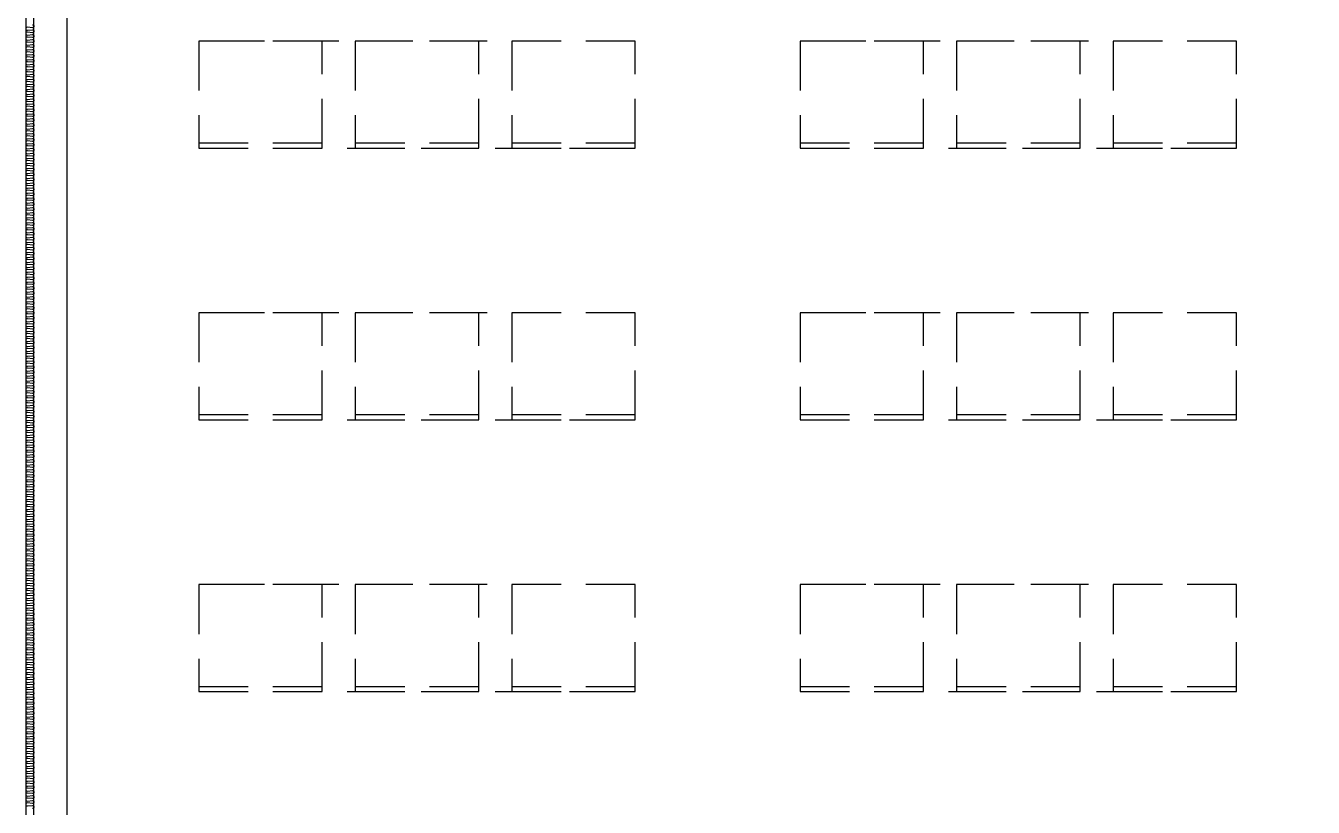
# Model space of a CAD drawing. Header units: millimetres. Extents: x -95754 to 177808, y 34455 to 150605.
# Drawn here: x 153554 to 161369, y 115053 to 119798 of the extents above; entities that cross this region are included whole.
import ezdxf

# ---------------------------------------------------------------- set-up
doc = ezdxf.new("R2010")
doc.units = ezdxf.units.MM
doc.header["$LTSCALE"] = 300
doc.linetypes.add('H1', pattern=[1.5, 1, -0.5])
for name, color, linetype in [('A-ETC-전기', 253, 'H1'), ('A-WALL-D', 7, 'Continuous'), ('ISL', 251, 'Continuous')]:
    doc.layers.add(name, color=color, linetype=linetype)

# ---------------------------------------------------------------- blocks, each defined once
blk = doc.blocks.new('A$C2e8f9a8b')
at = {"color": 0}
blk.add_line((30, 750), (30, 0), dxfattribs=at)
blk.add_lwpolyline([(650, 0), (0, 0), (0, 750), (650, 750)], close=True, dxfattribs=at)

msp = doc.modelspace()

# ---------------------------------------------------------------- linework, layer by layer
at = {"layer": 'A-ETC-전기', "elevation": 0}
for points in [[(154603.6, 119705), (154603.6, 119055), (157253.6, 119055), (157253.6, 119705)], [(158253.6, 119705), (158253.6, 119055), (160903.6, 119055), (160903.6, 119705)], [(154603.6, 118055), (154603.6, 117405), (157253.6, 117405), (157253.6, 118055)], [(158253.6, 118055), (158253.6, 117405), (160903.6, 117405), (160903.6, 118055)], [(154603.6, 116405), (154603.6, 115755), (157253.6, 115755), (157253.6, 116405)], [(158253.6, 116405), (158253.6, 115755), (160903.6, 115755), (160903.6, 116405)]]:
    msp.add_lwpolyline(points, close=True, dxfattribs=at)
at = {"layer": 'A-WALL-D', "elevation": 0}
msp.add_lwpolyline([(165353.6, 124005), (153803.6, 124005), (153803.6, 110625), (153603.6, 110625), (153603.6, 124205), (167553.6, 124205)], dxfattribs=at)
at = {"layer": 'ISL', "elevation": 0}
msp.add_lwpolyline([(167503.6, 124355), (167503.6, 124255), (153553.6, 124255), (153553.6, 111755), (146203.6, 111755), (146203.6, 112755), (144903.6, 112755), (144903.6, 111755), (135403.6, 111755), (135403.6, 112755), (134903.6, 112755), (134903.6, 112970)], dxfattribs=at)
msp.add_lwpolyline([(153593.6, 119804, -0.44469), (153603.6, 119795, -0.44469), (153593.6, 119786), (153563.5, 119789, 1.108889), (153563.5, 119771), (153593.6, 119774, -0.44469), (153603.6, 119765, -0.44469), (153593.6, 119756), (153563.5, 119759, 1.108889), (153563.5, 119741), (153593.6, 119744, -0.44469), (153603.6, 119735, -0.44469), (153593.6, 119726), (153563.5, 119729, 1.108889), (153563.5, 119711), (153593.6, 119714, -0.44469), (153603.6, 119705, -0.44469), (153593.6, 119696), (153563.5, 119699, 1.108889), (153563.5, 119681), (153593.6, 119684, -0.44469), (153603.6, 119675, -0.44469), (153593.6, 119666), (153563.5, 119669, 1.108889), (153563.5, 119651), (153593.6, 119654, -0.44469), (153603.6, 119645, -0.44469), (153593.6, 119636), (153563.5, 119639, 1.108889), (153563.5, 119621), (153593.6, 119624, -0.44469), (153603.6, 119615, -0.44469), (153593.6, 119606), (153563.5, 119609, 1.108889), (153563.5, 119591), (153593.6, 119594, -0.44469), (153603.6, 119585, -0.44469), (153593.6, 119576), (153563.5, 119579, 1.108889), (153563.5, 119561), (153593.6, 119564, -0.44469), (153603.6, 119555, -0.44469), (153593.6, 119546), (153563.5, 119549, 1.108889), (153563.5, 119531), (153593.6, 119534, -0.44469), (153603.6, 119525, -0.44469), (153593.6, 119516), (153563.5, 119519, 1.108889), (153563.5, 119501), (153593.6, 119504, -0.44469), (153603.6, 119495, -0.44469), (153593.6, 119486), (153563.5, 119489, 1.108889), (153563.5, 119471), (153593.6, 119474, -0.44469), (153603.6, 119465, -0.44469), (153593.6, 119456), (153563.5, 119459, 1.108889), (153563.5, 119441), (153593.6, 119444, -0.44469), (153603.6, 119435, -0.44469), (153593.6, 119426), (153563.5, 119429, 1.108889), (153563.5, 119411), (153593.6, 119414, -0.44469), (153603.6, 119405, -0.44469), (153593.6, 119396), (153563.5, 119399, 1.108889), (153563.5, 119381), (153593.6, 119384, -0.44469), (153603.6, 119375, -0.44469), (153593.6, 119366), (153563.5, 119369, 1.108889), (153563.5, 119351), (153593.6, 119354, -0.44469), (153603.6, 119345, -0.44469), (153593.6, 119336), (153563.5, 119339, 1.108889), (153563.5, 119321), (153593.6, 119324, -0.44469), (153603.6, 119315, -0.44469), (153593.6, 119306), (153563.5, 119309, 1.108889), (153563.5, 119291), (153593.6, 119294, -0.44469), (153603.6, 119285, -0.44469), (153593.6, 119276), (153563.5, 119279, 1.108889), (153563.5, 119261), (153593.6, 119264, -0.44469), (153603.6, 119255, -0.44469), (153593.6, 119246), (153563.5, 119249, 1.108889), (153563.5, 119231), (153593.6, 119234, -0.44469), (153603.6, 119225, -0.44469), (153593.6, 119216), (153563.5, 119219, 1.108889), (153563.5, 119201), (153593.6, 119204, -0.44469), (153603.6, 119195, -0.44469), (153593.6, 119186), (153563.5, 119189, 1.108889), (153563.5, 119171), (153593.6, 119174, -0.44469), (153603.6, 119165, -0.44469), (153593.6, 119156), (153563.5, 119159, 1.108889), (153563.5, 119141), (153593.6, 119144, -0.44469), (153603.6, 119135, -0.44469), (153593.6, 119126), (153563.5, 119129, 1.108889), (153563.5, 119111), (153593.6, 119114, -0.44469), (153603.6, 119105, -0.44469), (153593.6, 119096), (153563.5, 119099, 1.108889), (153563.5, 119081), (153593.6, 119084, -0.44469), (153603.6, 119075, -0.44469), (153593.6, 119066), (153563.5, 119069, 1.108889), (153563.5, 119051), (153593.6, 119054, -0.44469), (153603.6, 119045, -0.44469), (153593.6, 119036), (153563.5, 119039, 1.108889), (153563.5, 119021), (153593.6, 119024, -0.44469), (153603.6, 119015, -0.44469), (153593.6, 119006), (153563.5, 119009, 1.108889), (153563.5, 118991), (153593.6, 118994, -0.44469), (153603.6, 118985, -0.44469), (153593.6, 118976), (153563.5, 118979, 1.108889), (153563.5, 118961), (153593.6, 118964, -0.44469), (153603.6, 118955, -0.44469), (153593.6, 118946), (153563.5, 118949, 1.108889), (153563.5, 118931), (153593.6, 118934, -0.44469), (153603.6, 118925, -0.44469), (153593.6, 118916), (153563.5, 118919, 1.108889), (153563.5, 118901), (153593.6, 118904, -0.44469), (153603.6, 118895, -0.44469), (153593.6, 118886), (153563.5, 118889, 1.108889), (153563.5, 118871), (153593.6, 118874, -0.44469), (153603.6, 118865, -0.44469), (153593.6, 118856), (153563.5, 118859, 1.108889), (153563.5, 118841), (153593.6, 118844, -0.44469), (153603.6, 118835, -0.44469), (153593.6, 118826), (153563.5, 118829, 1.108889), (153563.5, 118811), (153593.6, 118814, -0.44469), (153603.6, 118805, -0.44469), (153593.6, 118796), (153563.5, 118799, 1.108889), (153563.5, 118781), (153593.6, 118784, -0.44469), (153603.6, 118775, -0.44469), (153593.6, 118766), (153563.5, 118769, 1.108889), (153563.5, 118751), (153593.6, 118754, -0.44469), (153603.6, 118745, -0.44469), (153593.6, 118736), (153563.5, 118739, 1.108889), (153563.5, 118721), (153593.6, 118724, -0.44469), (153603.6, 118715, -0.44469), (153593.6, 118706), (153563.5, 118709, 1.108889), (153563.5, 118691), (153593.6, 118694, -0.44469), (153603.6, 118685, -0.44469), (153593.6, 118676), (153563.5, 118679, 1.108889), (153563.5, 118661), (153593.6, 118664, -0.44469), (153603.6, 118655, -0.44469), (153593.6, 118646), (153563.5, 118649, 1.108889), (153563.5, 118631), (153593.6, 118634, -0.44469), (153603.6, 118625, -0.44469), (153593.6, 118616), (153563.5, 118619, 1.108889), (153563.5, 118601), (153593.6, 118604, -0.44469), (153603.6, 118595, -0.44469), (153593.6, 118586), (153563.5, 118589, 1.108889), (153563.5, 118571), (153593.6, 118574, -0.44469), (153603.6, 118565, -0.44469), (153593.6, 118556), (153563.5, 118559, 1.108889), (153563.5, 118541), (153593.6, 118544, -0.44469), (153603.6, 118535, -0.44469), (153593.6, 118526), (153563.5, 118529, 1.108889), (153563.5, 118511), (153593.6, 118514, -0.44469), (153603.6, 118505, -0.44469), (153593.6, 118496), (153563.5, 118499, 1.108889), (153563.5, 118481), (153593.6, 118484, -0.44469), (153603.6, 118475, -0.44469), (153593.6, 118466), (153563.5, 118469, 1.108889), (153563.5, 118451), (153593.6, 118454, -0.44469), (153603.6, 118445, -0.44469), (153593.6, 118436), (153563.5, 118439, 1.108889), (153563.5, 118421), (153593.6, 118424, -0.44469), (153603.6, 118415, -0.44469), (153593.6, 118406), (153563.5, 118409, 1.108889), (153563.5, 118391), (153593.6, 118394, -0.44469), (153603.6, 118385, -0.44469), (153593.6, 118376), (153563.5, 118379, 1.108889), (153563.5, 118361), (153593.6, 118364, -0.44469), (153603.6, 118355, -0.44469), (153593.6, 118346), (153563.5, 118349, 1.108889), (153563.5, 118331), (153593.6, 118334, -0.44469), (153603.6, 118325, -0.44469), (153593.6, 118316), (153563.5, 118319, 1.108889), (153563.5, 118301), (153593.6, 118304, -0.44469), (153603.6, 118295, -0.44469), (153593.6, 118286), (153563.5, 118289, 1.108889), (153563.5, 118271), (153593.6, 118274, -0.44469), (153603.6, 118265, -0.44469), (153593.6, 118256), (153563.5, 118259, 1.108889), (153563.5, 118241), (153593.6, 118244, -0.44469), (153603.6, 118235, -0.44469), (153593.6, 118226), (153563.5, 118229, 1.108889), (153563.5, 118211), (153593.6, 118214, -0.44469), (153603.6, 118205, -0.44469), (153593.6, 118196), (153563.5, 118199, 1.108889), (153563.5, 118181), (153593.6, 118184, -0.44469), (153603.6, 118175, -0.44469), (153593.6, 118166), (153563.5, 118169, 1.108889), (153563.5, 118151), (153593.6, 118154, -0.44469), (153603.6, 118145, -0.44469), (153593.6, 118136), (153563.5, 118139, 1.108889), (153563.5, 118121), (153593.6, 118124, -0.44469), (153603.6, 118115, -0.44469), (153593.6, 118106), (153563.5, 118109, 1.108889), (153563.5, 118091), (153593.6, 118094, -0.44469), (153603.6, 118085, -0.44469), (153593.6, 118076), (153563.5, 118079, 1.108889), (153563.5, 118061), (153593.6, 118064, -0.44469), (153603.6, 118055, -0.44469), (153593.6, 118046), (153563.5, 118049, 1.108889), (153563.5, 118031), (153593.6, 118034, -0.44469), (153603.6, 118025, -0.44469), (153593.6, 118016), (153563.5, 118019, 1.108889), (153563.5, 118001), (153593.6, 118004, -0.44469), (153603.6, 117995, -0.44469), (153593.6, 117986), (153563.5, 117989, 1.108889), (153563.5, 117971), (153593.6, 117974, -0.44469), (153603.6, 117965, -0.44469), (153593.6, 117956), (153563.5, 117959, 1.108889), (153563.5, 117941), (153593.6, 117944, -0.44469), (153603.6, 117935, -0.44469), (153593.6, 117926), (153563.5, 117929, 1.108889), (153563.5, 117911), (153593.6, 117914, -0.44469), (153603.6, 117905, -0.44469), (153593.6, 117896), (153563.5, 117899, 1.108889), (153563.5, 117881), (153593.6, 117884, -0.44469), (153603.6, 117875, -0.44469), (153593.6, 117866), (153563.5, 117869, 1.108889), (153563.5, 117851), (153593.6, 117854, -0.44469), (153603.6, 117845, -0.44469), (153593.6, 117836), (153563.5, 117839, 1.108889), (153563.5, 117821), (153593.6, 117824, -0.44469), (153603.6, 117815, -0.44469), (153593.6, 117806), (153563.5, 117809, 1.108889), (153563.5, 117791), (153593.6, 117794, -0.44469), (153603.6, 117785, -0.44469), (153593.6, 117776), (153563.5, 117779, 1.108889), (153563.5, 117761), (153593.6, 117764, -0.44469), (153603.6, 117755, -0.44469), (153593.6, 117746), (153563.5, 117749, 1.108889), (153563.5, 117731), (153593.6, 117734, -0.44469), (153603.6, 117725, -0.44469), (153593.6, 117716), (153563.5, 117719, 1.108889), (153563.5, 117701), (153593.6, 117704, -0.44469), (153603.6, 117695, -0.44469), (153593.6, 117686), (153563.5, 117689, 1.108889), (153563.5, 117671), (153593.6, 117674, -0.44469), (153603.6, 117665, -0.44469), (153593.6, 117656), (153563.5, 117659, 1.108889), (153563.5, 117641), (153593.6, 117644, -0.44469), (153603.6, 117635, -0.44469), (153593.6, 117626), (153563.5, 117629, 1.108889), (153563.5, 117611), (153593.6, 117614, -0.44469), (153603.6, 117605, -0.44469), (153593.6, 117596), (153563.5, 117599, 1.108889), (153563.5, 117581), (153593.6, 117584, -0.44469), (153603.6, 117575, -0.44469), (153593.6, 117566), (153563.5, 117569, 1.108889), (153563.5, 117551), (153593.6, 117554, -0.44469), (153603.6, 117545, -0.44469), (153593.6, 117536), (153563.5, 117539, 1.108889), (153563.5, 117521), (153593.6, 117524, -0.44469), (153603.6, 117515, -0.44469), (153593.6, 117506), (153563.5, 117509, 1.108889), (153563.5, 117491), (153593.6, 117494, -0.44469), (153603.6, 117485, -0.44469), (153593.6, 117476), (153563.5, 117479, 1.108889), (153563.5, 117461), (153593.6, 117464, -0.44469), (153603.6, 117455, -0.44469), (153593.6, 117446), (153563.5, 117449, 1.108889), (153563.5, 117431), (153593.6, 117434, -0.44469), (153603.6, 117425, -0.44469), (153593.6, 117416), (153563.5, 117419, 1.108889), (153563.5, 117401), (153593.6, 117404, -0.44469), (153603.6, 117395, -0.44469), (153593.6, 117386), (153563.5, 117389, 1.108889), (153563.5, 117371), (153593.6, 117374, -0.44469), (153603.6, 117365, -0.44469), (153593.6, 117356), (153563.5, 117359, 1.108889), (153563.5, 117341), (153593.6, 117344, -0.44469), (153603.6, 117335, -0.44469), (153593.6, 117326), (153563.5, 117329, 1.108889), (153563.5, 117311), (153593.6, 117314, -0.44469), (153603.6, 117305, -0.44469), (153593.6, 117296), (153563.5, 117299, 1.108889), (153563.5, 117281), (153593.6, 117284, -0.44469), (153603.6, 117275, -0.44469), (153593.6, 117266), (153563.5, 117269, 1.108889), (153563.5, 117251), (153593.6, 117254, -0.44469), (153603.6, 117245, -0.44469), (153593.6, 117236), (153563.5, 117239, 1.108889), (153563.5, 117221), (153593.6, 117224, -0.44469), (153603.6, 117215, -0.44469), (153593.6, 117206), (153563.5, 117209, 1.108889), (153563.5, 117191), (153593.6, 117194, -0.44469), (153603.6, 117185, -0.44469), (153593.6, 117176), (153563.5, 117179, 1.108889), (153563.5, 117161), (153593.6, 117164, -0.44469), (153603.6, 117155, -0.44469), (153593.6, 117146), (153563.5, 117149, 1.108889), (153563.5, 117131), (153593.6, 117134, -0.44469), (153603.6, 117125, -0.44469), (153593.6, 117116), (153563.5, 117119, 1.108889), (153563.5, 117101), (153593.6, 117104, -0.44469), (153603.6, 117095, -0.44469), (153593.6, 117086), (153563.5, 117089, 1.108889), (153563.5, 117071), (153593.6, 117074, -0.44469), (153603.6, 117065, -0.44469), (153593.6, 117056), (153563.5, 117059, 1.108889), (153563.5, 117041), (153593.6, 117044, -0.44469), (153603.6, 117035, -0.44469), (153593.6, 117026), (153563.5, 117029, 1.108889), (153563.5, 117011), (153593.6, 117014, -0.44469), (153603.6, 117005, -0.44469), (153593.6, 116996), (153563.5, 116999, 1.108889), (153563.5, 116981), (153593.6, 116984, -0.44469), (153603.6, 116975, -0.44469), (153593.6, 116966), (153563.5, 116969, 1.108889), (153563.5, 116951), (153593.6, 116954, -0.44469), (153603.6, 116945, -0.44469), (153593.6, 116936), (153563.5, 116939, 1.108889), (153563.5, 116921), (153593.6, 116924, -0.44469), (153603.6, 116915, -0.44469), (153593.6, 116906), (153563.5, 116909, 1.108889), (153563.5, 116891), (153593.6, 116894, -0.44469), (153603.6, 116885, -0.44469), (153593.6, 116876), (153563.5, 116879, 1.108889), (153563.5, 116861), (153593.6, 116864, -0.44469), (153603.6, 116855, -0.44469), (153593.6, 116846), (153563.5, 116849, 1.108889), (153563.5, 116831), (153593.6, 116834, -0.44469), (153603.6, 116825, -0.44469), (153593.6, 116816), (153563.5, 116819, 1.108889), (153563.5, 116801), (153593.6, 116804, -0.44469), (153603.6, 116795, -0.44469), (153593.6, 116786), (153563.5, 116789, 1.108889), (153563.5, 116771), (153593.6, 116774, -0.44469), (153603.6, 116765, -0.44469), (153593.6, 116756), (153563.5, 116759, 1.108889), (153563.5, 116741), (153593.6, 116744, -0.44469), (153603.6, 116735, -0.44469), (153593.6, 116726), (153563.5, 116729, 1.108889), (153563.5, 116711), (153593.6, 116714, -0.44469), (153603.6, 116705, -0.44469), (153593.6, 116696), (153563.5, 116699, 1.108889), (153563.5, 116681), (153593.6, 116684, -0.44469), (153603.6, 116675, -0.44469), (153593.6, 116666), (153563.5, 116669, 1.108889), (153563.5, 116651), (153593.6, 116654, -0.44469), (153603.6, 116645, -0.44469), (153593.6, 116636), (153563.5, 116639, 1.108889), (153563.5, 116621), (153593.6, 116624, -0.44469), (153603.6, 116615, -0.44469), (153593.6, 116606), (153563.5, 116609, 1.108889), (153563.5, 116591), (153593.6, 116594, -0.44469), (153603.6, 116585, -0.44469), (153593.6, 116576), (153563.5, 116579, 1.108889), (153563.5, 116561), (153593.6, 116564, -0.44469), (153603.6, 116555, -0.44469), (153593.6, 116546), (153563.5, 116549, 1.108889), (153563.5, 116531), (153593.6, 116534, -0.44469), (153603.6, 116525, -0.44469), (153593.6, 116516), (153563.5, 116519, 1.108889), (153563.5, 116501), (153593.6, 116504, -0.44469), (153603.6, 116495, -0.44469), (153593.6, 116486), (153563.5, 116489, 1.108889), (153563.5, 116471), (153593.6, 116474, -0.44469), (153603.6, 116465, -0.44469), (153593.6, 116456), (153563.5, 116459, 1.108889), (153563.5, 116441), (153593.6, 116444, -0.44469), (153603.6, 116435, -0.44469), (153593.6, 116426), (153563.5, 116429, 1.108889), (153563.5, 116411), (153593.6, 116414, -0.44469), (153603.6, 116405, -0.44469), (153593.6, 116396), (153563.5, 116399, 1.108889), (153563.5, 116381), (153593.6, 116384, -0.44469), (153603.6, 116375, -0.44469), (153593.6, 116366), (153563.5, 116369, 1.108889), (153563.5, 116351), (153593.6, 116354, -0.44469), (153603.6, 116345, -0.44469), (153593.6, 116336), (153563.5, 116339, 1.108889), (153563.5, 116321), (153593.6, 116324, -0.44469), (153603.6, 116315, -0.44469), (153593.6, 116306), (153563.5, 116309, 1.108889), (153563.5, 116291), (153593.6, 116294, -0.44469), (153603.6, 116285, -0.44469), (153593.6, 116276), (153563.5, 116279, 1.108889), (153563.5, 116261), (153593.6, 116264, -0.44469), (153603.6, 116255, -0.44469), (153593.6, 116246), (153563.5, 116249, 1.108889), (153563.5, 116231), (153593.6, 116234, -0.44469), (153603.6, 116225, -0.44469), (153593.6, 116216), (153563.5, 116219, 1.108889), (153563.5, 116201), (153593.6, 116204, -0.44469), (153603.6, 116195, -0.44469), (153593.6, 116186), (153563.5, 116189, 1.108889), (153563.5, 116171), (153593.6, 116174, -0.44469), (153603.6, 116165, -0.44469), (153593.6, 116156), (153563.5, 116159, 1.108889), (153563.5, 116141), (153593.6, 116144, -0.44469), (153603.6, 116135, -0.44469), (153593.6, 116126), (153563.5, 116129, 1.108889), (153563.5, 116111), (153593.6, 116114, -0.44469), (153603.6, 116105, -0.44469), (153593.6, 116096), (153563.5, 116099, 1.108889), (153563.5, 116081), (153593.6, 116084, -0.44469), (153603.6, 116075, -0.44469), (153593.6, 116066), (153563.5, 116069, 1.108889), (153563.5, 116051), (153593.6, 116054, -0.44469), (153603.6, 116045, -0.44469), (153593.6, 116036), (153563.5, 116039, 1.108889), (153563.5, 116021), (153593.6, 116024, -0.44469), (153603.6, 116015, -0.44469), (153593.6, 116006), (153563.5, 116009, 1.108889), (153563.5, 115991), (153593.6, 115994, -0.44469), (153603.6, 115985, -0.44469), (153593.6, 115976), (153563.5, 115979, 1.108889), (153563.5, 115961), (153593.6, 115964, -0.44469), (153603.6, 115955, -0.44469), (153593.6, 115946), (153563.5, 115949, 1.108889), (153563.5, 115931), (153593.6, 115934, -0.44469), (153603.6, 115925, -0.44469), (153593.6, 115916), (153563.5, 115919, 1.108889), (153563.5, 115901), (153593.6, 115904, -0.44469), (153603.6, 115895, -0.44469), (153593.6, 115886), (153563.5, 115889, 1.108889), (153563.5, 115871), (153593.6, 115874, -0.44469), (153603.6, 115865, -0.44469), (153593.6, 115856), (153563.5, 115859, 1.108889), (153563.5, 115841), (153593.6, 115844, -0.44469), (153603.6, 115835, -0.44469), (153593.6, 115826), (153563.5, 115829, 1.108889), (153563.5, 115811), (153593.6, 115814, -0.44469), (153603.6, 115805, -0.44469), (153593.6, 115796), (153563.5, 115799, 1.108889), (153563.5, 115781), (153593.6, 115784, -0.44469), (153603.6, 115775, -0.44469), (153593.6, 115766), (153563.5, 115769, 1.108889), (153563.5, 115751), (153593.6, 115754, -0.44469), (153603.6, 115745, -0.44469), (153593.6, 115736), (153563.5, 115739, 1.108889), (153563.5, 115721), (153593.6, 115724, -0.44469), (153603.6, 115715, -0.44469), (153593.6, 115706), (153563.5, 115709, 1.108889), (153563.5, 115691), (153593.6, 115694, -0.44469), (153603.6, 115685, -0.44469), (153593.6, 115676), (153563.5, 115679, 1.108889), (153563.5, 115661), (153593.6, 115664, -0.44469), (153603.6, 115655, -0.44469), (153593.6, 115646), (153563.5, 115649, 1.108889), (153563.5, 115631), (153593.6, 115634, -0.44469), (153603.6, 115625, -0.44469), (153593.6, 115616), (153563.5, 115619, 1.108889), (153563.5, 115601), (153593.6, 115604, -0.44469), (153603.6, 115595, -0.44469), (153593.6, 115586), (153563.5, 115589, 1.108889), (153563.5, 115571), (153593.6, 115574, -0.44469), (153603.6, 115565, -0.44469), (153593.6, 115556), (153563.5, 115559, 1.108889), (153563.5, 115541), (153593.6, 115544, -0.44469), (153603.6, 115535, -0.44469), (153593.6, 115526), (153563.5, 115529, 1.108889), (153563.5, 115511), (153593.6, 115514, -0.44469), (153603.6, 115505, -0.44469), (153593.6, 115496), (153563.5, 115499, 1.108889), (153563.5, 115481), (153593.6, 115484, -0.44469), (153603.6, 115475, -0.44469), (153593.6, 115466), (153563.5, 115469, 1.108889), (153563.5, 115451), (153593.6, 115454, -0.44469), (153603.6, 115445, -0.44469), (153593.6, 115436), (153563.5, 115439, 1.108889), (153563.5, 115421), (153593.6, 115424, -0.44469), (153603.6, 115415, -0.44469), (153593.6, 115406), (153563.5, 115409, 1.108889), (153563.5, 115391), (153593.6, 115394, -0.44469), (153603.6, 115385, -0.44469), (153593.6, 115376), (153563.5, 115379, 1.108889), (153563.5, 115361), (153593.6, 115364, -0.44469), (153603.6, 115355, -0.44469), (153593.6, 115346), (153563.5, 115349, 1.108889), (153563.5, 115331), (153593.6, 115334, -0.44469), (153603.6, 115325, -0.44469), (153593.6, 115316), (153563.5, 115319, 1.108889), (153563.5, 115301), (153593.6, 115304, -0.44469), (153603.6, 115295, -0.44469), (153593.6, 115286), (153563.5, 115289, 1.108889), (153563.5, 115271), (153593.6, 115274, -0.44469), (153603.6, 115265, -0.44469), (153593.6, 115256), (153563.5, 115259, 1.108889), (153563.5, 115241), (153593.6, 115244, -0.44469), (153603.6, 115235, -0.44469), (153593.6, 115226), (153563.5, 115229, 1.108889), (153563.5, 115211), (153593.6, 115214, -0.44469), (153603.6, 115205, -0.44469), (153593.6, 115196), (153563.5, 115199, 1.108889), (153563.5, 115181), (153593.6, 115184, -0.44469), (153603.6, 115175, -0.44469), (153593.6, 115166), (153563.5, 115169, 1.108889), (153563.5, 115151), (153593.6, 115154, -0.44469), (153603.6, 115145, -0.44469), (153593.6, 115136), (153563.5, 115139, 1.108889), (153563.5, 115121), (153593.6, 115124, -0.44469), (153603.6, 115115, -0.44469), (153593.6, 115106), (153563.5, 115109, 1.108889), (153563.5, 115091), (153593.6, 115094, -0.44469), (153603.6, 115085, -0.44469), (153593.6, 115076), (153563.5, 115079, 1.108889), (153563.5, 115061), (153593.6, 115064, -0.44469), (153603.6, 115055, -0.44469), (153593.6, 115046)], format="xyb", dxfattribs=at)

# ---------------------------------------------------------------- block references
at = {"layer": 'A-ETC-전기', "xscale": -1, "rotation": 270}
for p in [(154603.6, 119055, 0), (155553.6, 119055, 0), (156503.6, 119055, 0), (158253.6, 119055, 0), (159203.6, 119055, 0), (160153.6, 119055, 0), (154603.6, 117405, 0), (155553.6, 117405, 0), (156503.6, 117405, 0), (158253.6, 117405, 0), (159203.6, 117405, 0), (160153.6, 117405, 0), (154603.6, 115755, 0), (155553.6, 115755, 0), (156503.6, 115755, 0), (158253.6, 115755, 0), (159203.6, 115755, 0), (160153.6, 115755, 0)]:
    msp.add_blockref('A$C2e8f9a8b', p, dxfattribs=at)

doc.saveas('drawing.dxf')
